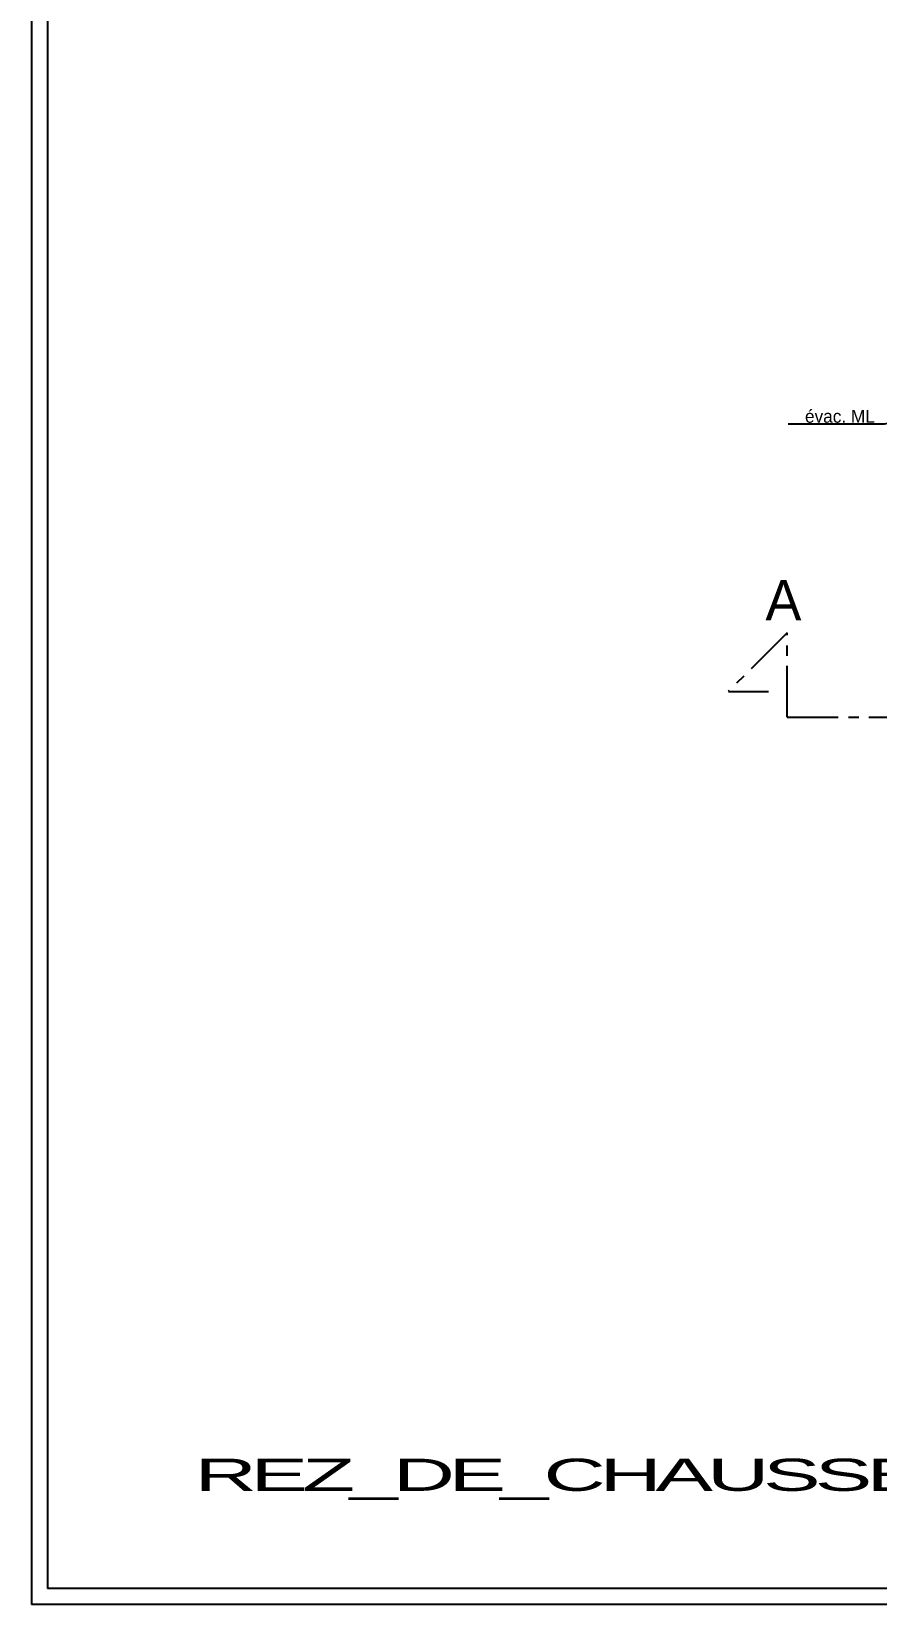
# Model space of a CAD drawing. Header units: millimetres. Extents: x -44462 to 306987, y -116160 to 12874.
# Drawn here: x -10999 to -10474, y -56890 to -55912 of the extents above; entities that cross this region are included whole.
import ezdxf

# ---------------------------------------------------------------- set-up
doc = ezdxf.new("R2010")
doc.units = ezdxf.units.MM
doc.linetypes.add('AXES', pattern=[50.8, 31.75, -6.35, 6.35, -6.35])
for name, color, linetype in [('AVP_HACHURES', 8, 'Continuous'), ('BLANC', 7, 'Continuous'), ('chassis fen.portes', 1, 'Continuous'), ('MURS', 7, 'Continuous'), ('TEXTE', 1, 'Continuous')]:
    doc.layers.add(name, color=color, linetype=linetype)
doc.styles.add('century', font='GOTHIC.TTF', dxfattribs={"height": 12})
doc.styles.add('CENTURY GOTHIC', font='GOTHIC.TTF')
doc.styles.add('Century Gothic Gras', font='GOTHICB.TTF')
doc.dimstyles.new('1-50', dxfattribs={"dimtxt": 8, "dimasz": 5, "dimexe": 1.25, "dimexo": 0.625, "dimtad": 1, "dimdec": 0, "dimtxsty": 'Century Gothic Gras', "dimblk": 'ORIGIN', "dimcen": 5, "dimclrd": 8, "dimclre": 5, "dimclrt": 6, "dimadec": 0, "dimazin": 0, "dimtfac": 1, "dimtdec": 0, "dimtmove": 0, "dimatfit": 3, "dimfxl": 0, "dimarcsym": 0})

# ---------------------------------------------------------------- blocks, each defined once
blk = doc.blocks.new('_Origin')
at = {"color": 0, "linetype": 'Continuous', "lineweight": -2}
blk.add_line((0, 0), (-1, 0), dxfattribs=at)
blk.add_circle((0, 0), 0.5, dxfattribs=at)
blk = doc.blocks.new('PETIT CARTOUCHE_HOR')
at = {"layer": 'chassis fen.portes', "color": 2, "linetype": 'Continuous'}
for p in [(-2081.31, 1465.65), (-223.46, 18)]:
    blk.add_line(p, (-2081.31, 18), dxfattribs=at)
at = {"layer": 'chassis fen.portes', "color": 5, "linetype": 'Continuous'}
for p in [(-2071.31, 1455.65), (-233.46, 28)]:
    blk.add_line(p, (-2071.31, 28), dxfattribs=at)
at = {"style": 'CENTURY GOTHIC'}
for tag, p, height in [('DATE', (-210.16, 171.36), 20), ('DOSSIERN°', (-210.16, 111.51), 20), ('COMMENTAIRE', (-210.16, 95.35), 12), ('COMMENTAIRESUITE', (-210.16, 79.7), 12), ('FEUILLEN°', (-221.99, 32.69), 20), ('TOTALFEUILLES', (-181.65, 32.69), 20), ('ÉCH.', (-103.23, 32.69), 12)]:
    blk.add_attdef(tag, p, '', height=height, dxfattribs=at)

msp = doc.modelspace()

# ---------------------------------------------------------------- linework, layer by layer
at = {"layer": 'AVP_HACHURES', "color": 6, "linetype": 'AXES'}
for p, q in [((-10529.16, -56286.01), (-10565.63, -56322.48)), ((-10529.16, -56338.4), (-10529.16, -56286.01)), ((-10565.63, -56322.48), (-10540.66, -56322.48)), ((-10529.16, -56338.4), (-10314.92, -56338.4))]:
    msp.add_line(p, q, dxfattribs=at)

# ---------------------------------------------------------------- block references
at = {"color": 1}
msp.add_blockref('PETIT CARTOUCHE_HOR', (-8917.24, -56908.1), dxfattribs=at)

# ---------------------------------------------------------------- texts
at = {"layer": 'MURS', "color": 7, "linetype": 'Continuous', "insert": (-10520.33, -56253.27), "char_height": 25, "width": 155.7943, "attachment_point": 3, "style": 'century'}
msp.add_mtext('A', dxfattribs=at)
at = {"layer": 'TEXTE', "style": 'CENTURY GOTHIC'}
for s, insert, char_height, width, attachment_point in [('évac. ML', (-10474.67, -56147.47), 8, 90.2534, 3), ('\\pi-30,l30,t30;{\\W2;\\T0.9;REZ_DE_CHAUSSEE}', (-10897.18, -56799.43), 20, 320.0286, 1)]:
    msp.add_mtext(s, dxfattribs=dict(at, insert=insert, char_height=char_height, width=width, attachment_point=attachment_point))

# ---------------------------------------------------------------- leaders
at = {"layer": 'BLANC'}
msp.add_leader([(-10404.09, -56142.65), (-10468.92, -56156.27), (-10528.62, -56156.27)], dimstyle='1-50', override={"dimgap": 0.625, "dimtad": 0}, dxfattribs=at)

doc.saveas('drawing.dxf')
